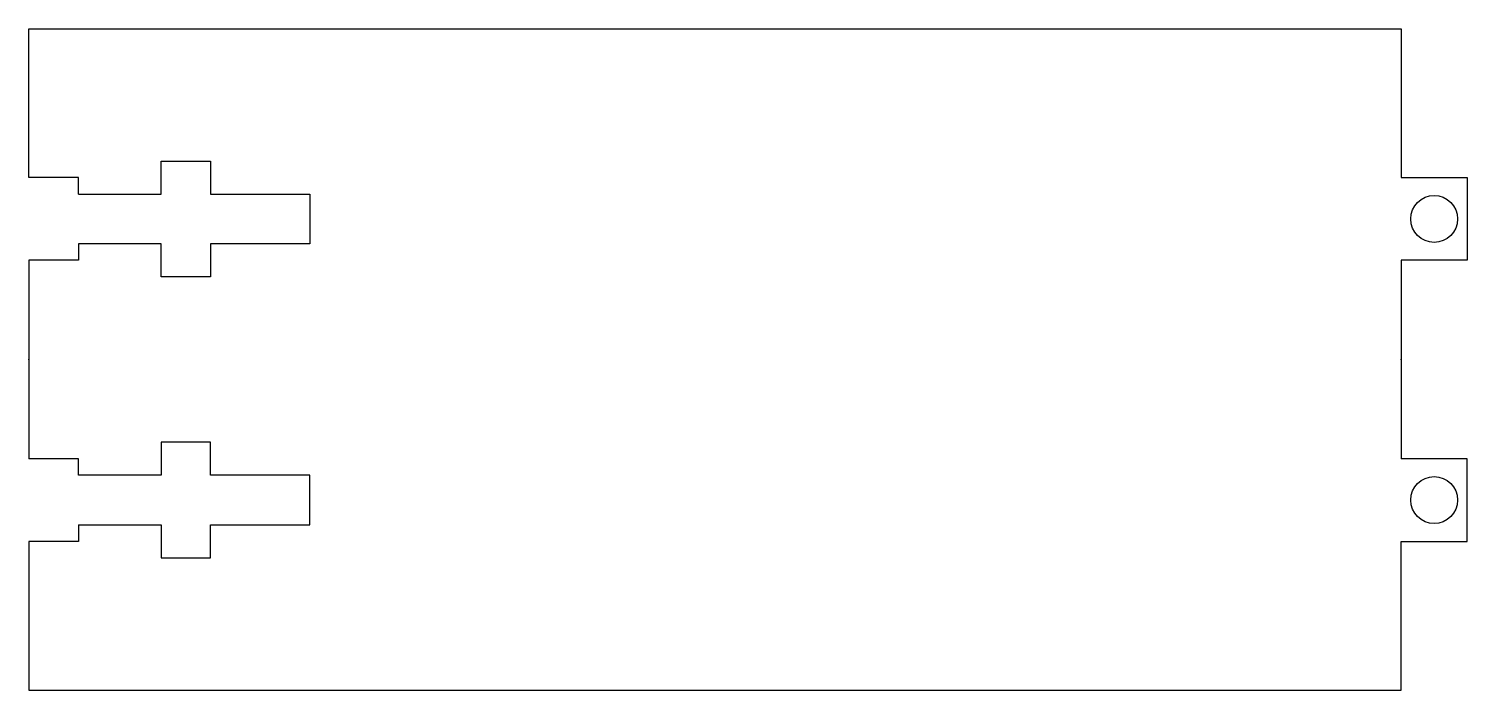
# Model space of a CAD drawing. Header units: millimetres. Extents: x -31.3 to 55.7, y -30.6 to 9.4.
import ezdxf

# ---------------------------------------------------------------- set-up
doc = ezdxf.new("R2010")
doc.units = ezdxf.units.MM
doc.header["$PDSIZE"] = -1

msp = doc.modelspace()

# ---------------------------------------------------------------- linework, layer by layer
at = {"color": 7, "linetype": 'Continuous'}
for p, q in [((-31.288, 9.362), (51.712, 9.362)), ((-31.288, 0.362), (-31.288, 9.362)), ((51.712, 9.362), (51.712, 0.362)), ((-23.288, -0.638), (-23.288, 1.362)), ((-23.288, 1.362), (-20.288, 1.362)), ((-20.288, 1.362), (-20.288, -0.638)), ((-28.288, 0.362), (-31.288, 0.362)), ((-28.288, -0.638), (-28.288, 0.362)), ((51.712, 0.362), (55.712, 0.362)), ((55.712, 0.362), (55.712, -4.638)), ((-28.288, -0.638), (-23.288, -0.638)), ((-20.288, -0.638), (-14.288, -0.638)), ((-14.288, -0.638), (-14.288, -3.638)), ((-23.288, -3.638), (-28.288, -3.638)), ((-28.288, -3.638), (-28.288, -4.638)), ((-23.288, -5.638), (-23.288, -3.638)), ((-14.288, -3.638), (-20.288, -3.638)), ((-20.288, -3.638), (-20.288, -5.638)), ((-31.288, -4.638), (-31.288, -16.638)), ((-28.288, -4.638), (-31.288, -4.638)), ((55.712, -4.638), (51.712, -4.638)), ((51.712, -4.638), (51.712, -16.638)), ((-20.288, -5.638), (-23.288, -5.638)), ((-23.288, -15.638), (-23.288, -17.638)), ((-20.288, -15.638), (-23.288, -15.638)), ((-20.288, -17.638), (-20.288, -15.638)), ((-28.288, -16.638), (-31.288, -16.638)), ((-28.288, -17.638), (-28.288, -16.638)), ((55.712, -16.638), (51.712, -16.638)), ((55.712, -21.638), (55.712, -16.638)), ((-23.288, -17.638), (-28.288, -17.638)), ((-14.288, -17.638), (-20.288, -17.638)), ((-14.288, -20.638), (-14.288, -17.638)), ((-28.288, -20.638), (-28.288, -21.638)), ((-28.288, -20.638), (-23.288, -20.638)), ((-23.288, -20.638), (-23.288, -22.638)), ((-20.288, -20.638), (-14.288, -20.638)), ((-20.288, -22.638), (-20.288, -20.638)), ((-31.288, -21.638), (-31.288, -30.638)), ((-28.288, -21.638), (-31.288, -21.638)), ((51.712, -21.638), (55.712, -21.638)), ((51.712, -30.638), (51.712, -21.638)), ((-23.288, -22.638), (-20.288, -22.638)), ((-31.288, -30.638), (51.712, -30.638))]:
    msp.add_line(p, q, dxfattribs=at)
for centre in [(53.712, -2.138), (53.712, -19.138)]:
    msp.add_circle(centre, 1.42, dxfattribs=at)
for p in [(-31.288, -10.638), (51.712, -10.638), (51.712, -10.638), (51.712, -10.638)]:
    msp.add_point(p, dxfattribs=at)

doc.saveas('drawing.dxf')
